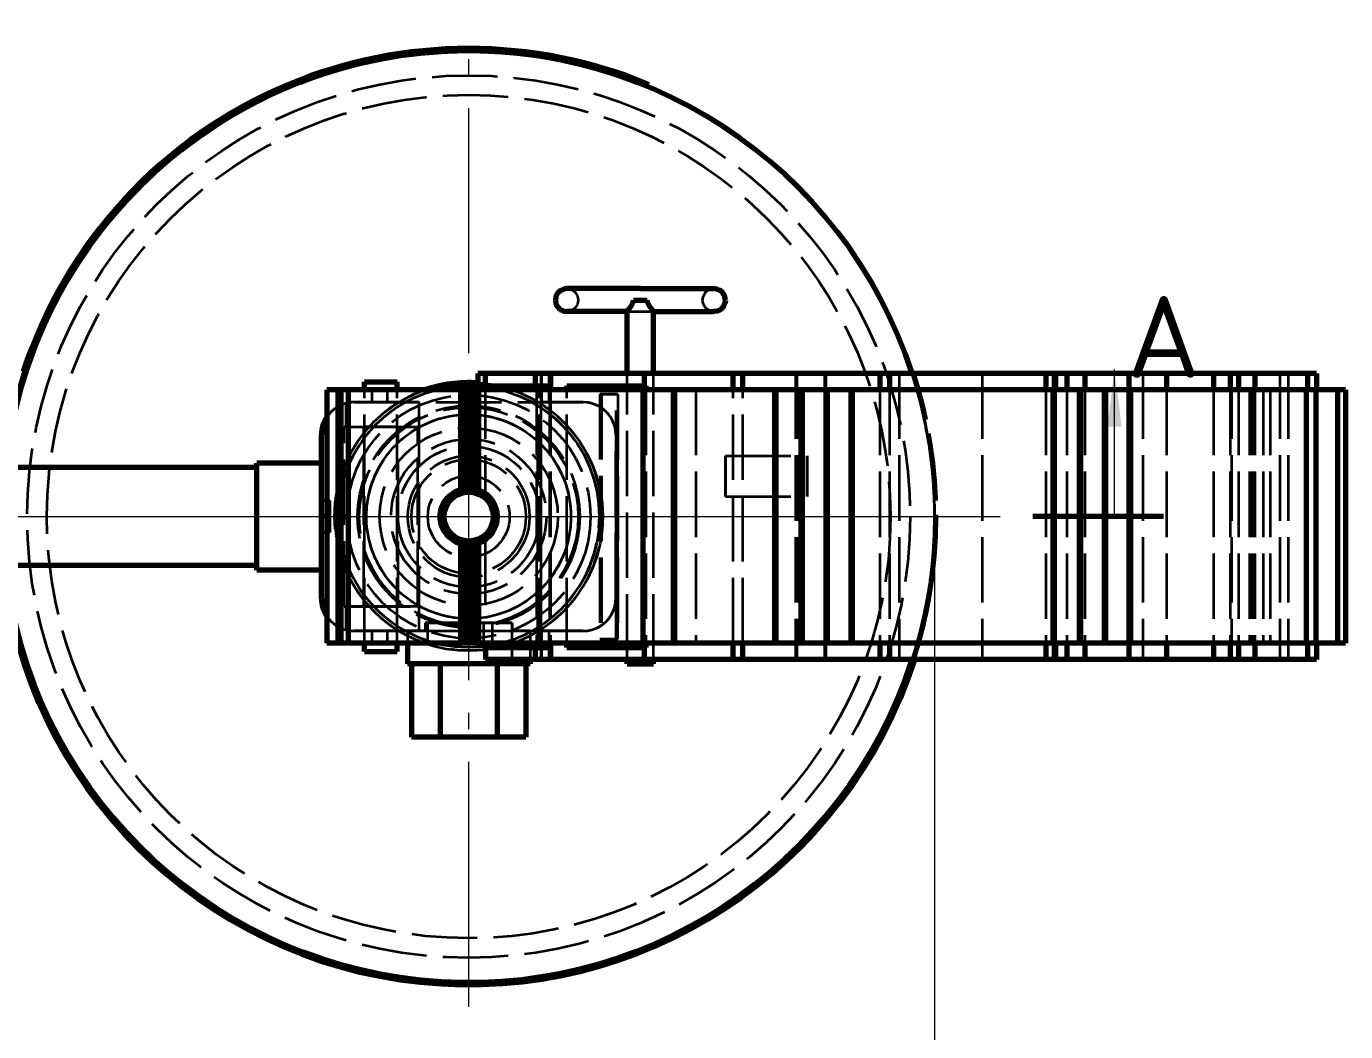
# Model space of a CAD drawing. Header units: millimetres. Extents: x 0 to 2382, y 0 to 420.
# Drawn here: x 147.3 to 228, y 55 to 116.5 of the extents above; entities that cross this region are included whole.
import ezdxf
from ezdxf.enums import TextEntityAlignment as Align

# ---------------------------------------------------------------- set-up
doc = ezdxf.new("R2010")
doc.units = ezdxf.units.MM
doc.linetypes.add('IRAM-E-TRAZOS', pattern=[5, 4, -1])
doc.linetypes.add('IRAM-F-TRAZO-PUNTO', pattern=[20, 15, -2, 1, -2])
for name, color, linetype, lineweight in [('01-VISIBLE', 7, 'CONTINUOUS', 70), ('02-OCULTA', 4, 'IRAM-E-TRAZOS', 35), ('03-EJE', 1, 'IRAM-F-TRAZO-PUNTO', 18), ('04-COTA', 3, 'CONTINUOUS', 18), ('06-TEXTO', 7, 'CONTINUOUS', 25), ('07-RECUADRO', 7, 'CONTINUOUS', 70), ('08-FINA', 5, 'CONTINUOUS', 18)]:
    doc.layers.add(name, color=color, linetype=linetype, lineweight=lineweight)
doc.styles.add('ISO3098', font='isocpeur.ttf')
doc.dimstyles.new('FLAMA-IRAM', dxfattribs={"dimtxt": 3.5, "dimasz": 3.5, "dimexe": 2, "dimexo": 1.5, "dimgap": 1, "dimtad": 1, "dimdec": 1, "dimtxsty": 'ISO3098', "dimblk": 'IRAM_FLECHA', "dimblk1": 'IRAM_FLECHA', "dimblk2": 'IRAM_FLECHA', "dimcen": 2.5, "dimclrd": 256, "dimclre": 256, "dimclrt": 256, "dimazin": 3, "dimtfac": 1, "dimtmove": 0, "dimatfit": 3, "dimlwd": 18, "dimlwe": 18})

# ---------------------------------------------------------------- blocks, each defined once
blk = doc.blocks.new('IRAM_FLECHA')
blk.add_solid([(0, 0), (-1, 0.125), (-1, -0.125)])

msp = doc.modelspace()

# ---------------------------------------------------------------- hatches: boundary and pattern name
at = {"layer": '08-FINA'}
h = msp.add_hatch(color=7, dxfattribs=at)
h.dxf.hatch_style = 1
h.paths.add_polyline_path([(213.855, 95.476), (213.417, 91.976), (214.292, 91.976)])

# ---------------------------------------------------------------- linework, layer by layer
at = {"layer": '01-VISIBLE'}
for p, q in [((163.395, 112.784), (163.337, 112.922)), ((185.315, 112.784), (185.373, 112.922)), ((184.055, 95.226), (184.055, 99.029)), ((185.655, 95.226), (185.655, 99.029)), ((175.37, 95.226), (174.905, 95.226)), ((174.905, 95.226), (174.905, 94.226)), ((175.37, 95.226), (175.37, 94.476)), ((178.42, 95.226), (175.37, 95.226)), ((178.42, 95.226), (178.42, 94.476)), ((179.35, 95.226), (178.42, 95.226)), ((185.11, 95.226), (179.35, 95.226)), ((179.35, 95.226), (179.35, 94.226)), ((185.11, 94.476), (185.11, 95.226)), ((190.525, 95.226), (185.11, 95.226)), ((190.525, 94.226), (190.525, 95.226)), ((191.12, 95.226), (190.525, 95.226)), ((191.12, 94.226), (191.12, 95.226)), ((199.5, 95.226), (191.12, 95.226)), ((199.5, 95.226), (199.5, 94.226)), ((200.095, 95.226), (199.5, 95.226)), ((200.095, 95.226), (200.095, 94.226)), ((209.66, 95.226), (200.095, 95.226)), ((201.46, 95.283), (201.603, 95.329)), ((209.66, 95.226), (209.66, 94.226)), ((210.255, 95.226), (209.66, 95.226)), ((210.255, 95.226), (210.255, 94.226)), ((210.93, 95.226), (210.255, 95.226)), ((210.93, 95.226), (210.93, 94.226)), ((212.03, 95.226), (210.93, 95.226)), ((212.03, 95.226), (212.03, 94.226)), ((214.74, 95.226), (212.03, 95.226)), ((214.74, 95.226), (214.74, 94.226)), ((217.025, 95.226), (214.74, 95.226)), ((217.025, 95.226), (217.025, 94.226)), ((219.905, 95.226), (217.025, 95.226)), ((219.905, 95.226), (219.905, 94.226)), ((220.92, 95.226), (219.905, 95.226)), ((220.92, 95.226), (220.92, 94.226)), ((221.43, 95.226), (220.92, 95.226)), ((221.43, 95.226), (221.43, 94.226)), ((222.445, 95.226), (221.43, 95.226)), ((222.445, 95.226), (222.445, 94.226)), ((225.665, 95.226), (222.445, 95.226)), ((225.665, 95.226), (225.665, 94.226)), ((226.215, 95.226), (225.665, 95.226)), ((226.215, 95.226), (226.215, 94.226)), ((167.99, 94.226), (167.99, 94.726)), ((169.99, 94.226), (169.99, 94.726)), ((175.046, 94.226), (175.046, 94.476)), ((175.046, 94.476), (175.37, 94.476)), ((175.37, 94.476), (178.42, 94.476)), ((178.42, 94.476), (179.288, 94.476)), ((178.578, 94.226), (178.578, 94.476)), ((178.607, 94.226), (178.607, 94.476)), ((178.636, 94.226), (178.636, 94.476)), ((178.663, 94.226), (178.663, 94.476)), ((178.689, 94.226), (178.689, 94.476)), ((179.288, 94.476), (179.288, 94.226)), ((180.365, 94.226), (180.365, 94.476)), ((180.365, 94.476), (185.11, 94.476)), ((185.11, 94.476), (185.194, 94.476)), ((185.194, 94.476), (185.194, 94.226)), ((166.355, 94.226), (165.675, 94.226)), ((165.675, 94.226), (165.675, 78.726)), ((166.525, 94.226), (166.355, 94.226)), ((166.355, 94.226), (166.355, 78.726)), ((166.99, 94.226), (166.525, 94.226)), ((166.525, 94.226), (166.525, 78.726)), ((173.845, 94.226), (166.99, 94.226)), ((166.99, 94.226), (166.99, 78.726)), ((174.1, 94.226), (173.845, 94.226)), ((173.845, 94.226), (173.845, 88.15)), ((174.355, 94.226), (174.1, 94.226)), ((174.1, 94.226), (174.1, 88.207)), ((174.695, 94.226), (174.355, 94.226)), ((174.355, 94.226), (174.355, 88.226)), ((174.95, 94.226), (174.695, 94.226)), ((174.695, 94.226), (174.695, 88.192)), ((185.025, 94.226), (174.95, 94.226)), ((174.95, 94.226), (174.95, 88.121)), ((185.025, 78.726), (185.025, 94.226)), ((186.885, 94.226), (185.025, 94.226)), ((186.885, 78.726), (186.885, 94.226)), ((186.97, 94.226), (186.885, 94.226)), ((193.065, 94.226), (186.97, 94.226)), ((186.97, 78.726), (186.97, 94.226)), ((193.15, 94.226), (193.065, 94.226)), ((193.065, 94.226), (193.065, 78.726)), ((194.675, 94.226), (193.15, 94.226)), ((193.15, 94.226), (193.15, 78.726)), ((194.76, 94.226), (194.675, 94.226)), ((194.675, 94.226), (194.675, 78.726)), ((196.2, 94.226), (194.76, 94.226)), ((194.76, 94.226), (194.76, 78.726)), ((196.285, 94.226), (196.2, 94.226)), ((196.2, 94.226), (196.2, 78.726)), ((197.725, 94.226), (196.285, 94.226)), ((196.285, 94.226), (196.285, 78.726)), ((197.81, 94.226), (197.725, 94.226)), ((197.725, 94.226), (197.725, 78.726)), ((210.085, 94.226), (197.81, 94.226)), ((197.81, 94.226), (197.81, 78.726)), ((210.17, 94.226), (210.085, 94.226)), ((210.085, 94.226), (210.085, 78.726)), ((211.695, 94.226), (210.17, 94.226)), ((210.17, 94.226), (210.17, 78.726)), ((211.78, 94.226), (211.695, 94.226)), ((211.695, 94.226), (211.695, 78.726)), ((213.215, 94.226), (211.78, 94.226)), ((211.78, 94.226), (211.78, 78.726)), ((213.3, 94.226), (213.215, 94.226)), ((213.215, 94.226), (213.215, 78.726)), ((214.74, 94.226), (213.3, 94.226)), ((213.3, 94.226), (213.3, 78.726)), ((214.825, 94.226), (214.74, 94.226)), ((214.74, 94.226), (214.74, 78.726)), ((225.58, 94.226), (214.825, 94.226)), ((214.825, 94.226), (214.825, 78.726)), ((226.17, 94.226), (225.58, 94.226)), ((225.58, 94.226), (225.58, 78.726)), ((227.485, 94.226), (226.17, 94.226)), ((226.17, 94.226), (226.17, 78.726)), ((227.99, 94.226), (227.485, 94.226)), ((227.485, 94.226), (227.485, 78.726)), ((227.99, 94.226), (227.99, 78.726)), ((165.355, 86.476), (165.355, 91.476)), ((165.355, 89.751), (161.405, 89.751)), ((161.405, 89.476), (132.355, 89.476)), ((165.355, 81.476), (165.355, 86.476)), ((165.675, 86.476), (165.355, 86.476)), ((173.845, 84.802), (173.845, 78.726)), ((174.1, 84.744), (174.1, 78.726)), ((174.355, 84.726), (174.355, 78.726)), ((174.695, 84.759), (174.695, 78.726)), ((174.95, 84.83), (174.95, 78.726)), ((161.405, 83.476), (132.355, 83.476)), ((165.355, 83.201), (161.405, 83.201)), ((166.355, 78.726), (165.675, 78.726)), ((166.525, 78.726), (166.355, 78.726)), ((166.99, 78.726), (166.525, 78.726)), ((173.845, 78.726), (166.99, 78.726)), ((167.99, 78.226), (167.99, 78.726)), ((169.99, 78.226), (169.99, 78.726)), ((170.605, 78.726), (170.605, 77.476)), ((174.1, 78.726), (173.845, 78.726)), ((174.355, 78.726), (174.1, 78.726)), ((174.695, 78.726), (174.355, 78.726)), ((174.95, 78.726), (174.695, 78.726)), ((185.025, 78.726), (174.95, 78.726)), ((175.39, 78.476), (178.42, 78.476)), ((175.39, 78.476), (175.39, 77.726)), ((175.8, 78.726), (175.8, 78.476)), ((178.42, 78.476), (179.288, 78.476)), ((178.42, 78.476), (178.42, 77.726)), ((178.578, 78.476), (178.578, 78.726)), ((178.607, 78.476), (178.607, 78.726)), ((178.636, 78.476), (178.636, 78.726)), ((178.663, 78.476), (178.663, 78.726)), ((178.689, 78.476), (178.689, 78.726)), ((179.288, 78.726), (179.288, 78.476)), ((179.35, 78.726), (179.35, 77.726)), ((180.365, 78.476), (180.365, 78.726)), ((180.365, 78.476), (185.11, 78.476)), ((186.885, 78.726), (185.025, 78.726)), ((185.11, 77.726), (185.11, 78.476)), ((185.11, 78.476), (185.194, 78.476)), ((185.194, 78.726), (185.194, 78.476)), ((186.97, 78.726), (186.885, 78.726)), ((193.065, 78.726), (186.97, 78.726)), ((190.525, 77.726), (190.525, 78.726)), ((191.12, 77.726), (191.12, 78.726)), ((193.15, 78.726), (193.065, 78.726)), ((194.675, 78.726), (193.15, 78.726)), ((194.76, 78.726), (194.675, 78.726)), ((196.2, 78.726), (194.76, 78.726)), ((196.285, 78.726), (196.2, 78.726)), ((197.725, 78.726), (196.285, 78.726)), ((197.81, 78.726), (197.725, 78.726)), ((210.085, 78.726), (197.81, 78.726)), ((199.5, 78.726), (199.5, 77.726)), ((200.095, 78.726), (200.095, 77.726)), ((209.66, 78.726), (209.66, 77.726)), ((210.17, 78.726), (210.085, 78.726)), ((211.695, 78.726), (210.17, 78.726)), ((210.255, 78.726), (210.255, 77.726)), ((210.93, 78.726), (210.93, 77.726)), ((211.78, 78.726), (211.695, 78.726)), ((213.215, 78.726), (211.78, 78.726)), ((212.03, 78.726), (212.03, 77.726)), ((213.3, 78.726), (213.215, 78.726)), ((214.74, 78.726), (213.3, 78.726)), ((214.825, 78.726), (214.74, 78.726)), ((214.74, 78.726), (214.74, 77.726)), ((225.58, 78.726), (214.825, 78.726)), ((217.025, 78.726), (217.025, 77.726)), ((219.905, 78.726), (219.905, 77.726)), ((220.92, 78.726), (220.92, 77.726)), ((221.43, 78.726), (221.43, 77.726)), ((222.445, 78.726), (222.445, 77.726)), ((226.17, 78.726), (225.58, 78.726)), ((225.665, 78.726), (225.665, 77.726)), ((227.485, 78.726), (226.17, 78.726)), ((226.215, 78.726), (226.215, 77.726)), ((227.99, 78.726), (227.485, 78.726)), ((170.855, 77.476), (170.855, 72.976)), ((172.605, 77.476), (172.605, 72.976)), ((178.42, 77.726), (175.39, 77.726)), ((176.105, 77.476), (176.105, 72.976)), ((177.855, 77.476), (177.855, 72.976)), ((178.105, 77.726), (178.105, 77.476)), ((179.35, 77.726), (178.42, 77.726)), ((185.11, 77.726), (179.35, 77.726)), ((184.055, 77.476), (184.055, 77.726)), ((190.525, 77.726), (185.11, 77.726)), ((185.655, 77.476), (185.655, 77.726)), ((191.12, 77.726), (190.525, 77.726)), ((199.5, 77.726), (191.12, 77.726)), ((200.095, 77.726), (199.5, 77.726)), ((209.66, 77.726), (200.095, 77.726)), ((210.255, 77.726), (209.66, 77.726)), ((210.93, 77.726), (210.255, 77.726)), ((212.03, 77.726), (210.93, 77.726)), ((214.74, 77.726), (212.03, 77.726)), ((217.025, 77.726), (214.74, 77.726)), ((219.905, 77.726), (217.025, 77.726)), ((220.92, 77.726), (219.905, 77.726)), ((221.43, 77.726), (220.92, 77.726)), ((222.445, 77.726), (221.43, 77.726)), ((225.665, 77.726), (222.445, 77.726)), ((226.215, 77.726), (225.665, 77.726)), ((172.605, 72.976), (170.855, 72.976)), ((176.105, 72.976), (172.605, 72.976)), ((177.855, 72.976), (176.105, 72.976))]:
    msp.add_line(p, q, dxfattribs=at)
for points in [[(180.355, 100.426), (180.174, 100.402), (180.005, 100.332), (179.86, 100.221), (179.749, 100.076), (179.679, 99.907), (179.655, 99.726)], [(184.855, 100.426), (184.605, 100.426), (184.355, 100.426), (184.105, 100.426), (183.855, 100.426), (183.605, 100.426), (183.355, 100.426), (183.105, 100.426), (182.855, 100.426), (182.605, 100.426), (182.355, 100.426), (182.105, 100.426), (181.855, 100.426), (181.605, 100.426), (181.355, 100.426), (181.105, 100.426), (180.855, 100.426), (180.605, 100.426), (180.355, 100.426)], [(184.855, 100.426), (185.105, 100.426), (185.355, 100.426), (185.605, 100.426), (185.855, 100.426), (186.105, 100.426), (186.355, 100.426), (186.605, 100.426), (186.855, 100.426), (187.105, 100.426), (187.355, 100.426), (187.605, 100.426), (187.855, 100.426), (188.105, 100.426), (188.355, 100.426), (188.605, 100.426), (188.855, 100.426), (189.105, 100.426), (189.355, 100.426)], [(190.055, 99.726), (190.031, 99.907), (189.961, 100.076), (189.85, 100.221), (189.705, 100.332), (189.536, 100.402), (189.355, 100.426)], [(189.355, 100.426), (189.355, 100.426), (189.355, 100.426), (189.355, 100.426), (189.355, 100.426), (189.355, 100.426), (189.355, 100.426)], [(179.655, 99.726), (179.679, 99.545), (179.749, 99.376), (179.86, 99.231), (180.005, 99.119), (180.174, 99.05), (180.355, 99.026)], [(184.055, 99.029), (184.127, 99.142), (184.208, 99.249), (184.288, 99.358), (184.36, 99.472), (184.416, 99.594), (184.439, 99.726)], [(184.439, 99.726), (184.508, 99.726), (184.578, 99.726), (184.647, 99.726), (184.716, 99.726), (184.786, 99.726), (184.855, 99.726)], [(184.855, 99.726), (184.924, 99.726), (184.994, 99.726), (185.063, 99.726), (185.132, 99.726), (185.202, 99.726), (185.271, 99.726)], [(185.655, 99.029), (185.583, 99.142), (185.502, 99.249), (185.422, 99.358), (185.35, 99.472), (185.294, 99.594), (185.271, 99.726)], [(190.055, 99.726), (190.031, 99.545), (189.961, 99.376), (189.85, 99.231), (189.705, 99.119), (189.536, 99.05), (189.355, 99.026)], [(184.055, 99.026), (183.791, 99.026), (183.526, 99.026), (183.262, 99.026), (182.998, 99.026), (182.734, 99.026), (182.469, 99.026), (182.205, 99.026), (181.941, 99.026), (181.676, 99.026), (181.412, 99.026), (181.148, 99.026), (180.884, 99.026), (180.619, 99.026), (180.355, 99.026)], [(180.355, 99.026), (180.355, 99.026), (180.355, 99.026), (180.355, 99.026), (180.355, 99.026), (180.355, 99.026), (180.355, 99.026)], [(184.058, 99.026), (184.057, 99.026), (184.056, 99.026), (184.056, 99.027), (184.055, 99.027), (184.055, 99.028), (184.055, 99.029)], [(185.652, 99.026), (185.653, 99.026), (185.654, 99.026), (185.654, 99.027), (185.655, 99.027), (185.655, 99.028), (185.655, 99.029)], [(185.655, 99.026), (185.919, 99.026), (186.184, 99.026), (186.448, 99.026), (186.712, 99.026), (186.976, 99.026), (187.241, 99.026), (187.505, 99.026), (187.769, 99.026), (188.034, 99.026), (188.298, 99.026), (188.562, 99.026), (188.826, 99.026), (189.091, 99.026), (189.355, 99.026)], [(167.99, 94.726), (168.157, 94.726), (168.323, 94.726), (168.49, 94.726), (168.657, 94.726), (168.823, 94.726), (168.99, 94.726)], [(168.99, 94.726), (169.157, 94.726), (169.323, 94.726), (169.49, 94.726), (169.657, 94.726), (169.823, 94.726), (169.99, 94.726)], [(161.405, 83.201), (161.405, 83.453), (161.405, 83.705), (161.405, 83.956), (161.405, 84.208), (161.405, 84.46), (161.405, 84.712), (161.405, 84.964), (161.405, 85.216), (161.405, 85.468), (161.405, 85.72), (161.405, 85.972), (161.405, 86.224), (161.405, 86.476), (161.405, 86.728), (161.405, 86.98), (161.405, 87.231), (161.405, 87.483), (161.405, 87.735), (161.405, 87.987), (161.405, 88.239), (161.405, 88.491), (161.405, 88.743), (161.405, 88.995), (161.405, 89.247), (161.405, 89.499), (161.405, 89.751)], [(173.845, 84.802), (173.602, 84.901), (173.377, 85.033), (173.173, 85.195), (172.994, 85.386), (172.843, 85.6), (172.728, 85.835), (172.654, 86.087), (172.617, 86.345), (172.617, 86.606), (172.654, 86.865), (172.728, 87.116), (172.843, 87.351), (172.994, 87.566), (173.173, 87.756), (173.377, 87.919), (173.602, 88.051), (173.845, 88.15)], [(174.1, 88.207), (174.142, 88.213), (174.185, 88.217), (174.227, 88.221), (174.27, 88.224), (174.312, 88.225), (174.355, 88.226)], [(174.355, 88.226), (174.412, 88.225), (174.469, 88.222), (174.526, 88.217), (174.582, 88.211), (174.639, 88.202), (174.695, 88.192)], [(174.695, 88.192), (174.738, 88.183), (174.781, 88.173), (174.824, 88.162), (174.866, 88.149), (174.908, 88.136), (174.95, 88.121)], [(174.95, 88.121), (175.193, 88.01), (175.417, 87.864), (175.617, 87.687), (175.787, 87.481), (175.923, 87.25), (176.022, 87.002), (176.083, 86.742), (176.105, 86.476)], [(176.105, 86.476), (176.083, 86.209), (176.022, 85.949), (175.923, 85.701), (175.787, 85.47), (175.617, 85.265), (175.417, 85.087), (175.193, 84.941), (174.95, 84.83)], [(174.355, 84.726), (174.312, 84.726), (174.27, 84.728), (174.227, 84.73), (174.185, 84.734), (174.142, 84.739), (174.1, 84.744)], [(174.695, 84.759), (174.639, 84.749), (174.582, 84.741), (174.526, 84.734), (174.469, 84.729), (174.412, 84.727), (174.355, 84.726)], [(174.95, 84.83), (174.908, 84.815), (174.866, 84.802), (174.824, 84.79), (174.781, 84.778), (174.738, 84.768), (174.695, 84.759)], [(175.06, 84.874), (175.058, 84.873), (175.055, 84.872), (175.053, 84.871), (175.051, 84.87), (175.048, 84.869), (175.046, 84.868)], [(167.99, 78.226), (168.157, 78.226), (168.323, 78.226), (168.49, 78.226), (168.657, 78.226), (168.823, 78.226), (168.99, 78.226)], [(168.99, 78.226), (169.157, 78.226), (169.323, 78.226), (169.49, 78.226), (169.657, 78.226), (169.823, 78.226), (169.99, 78.226)], [(178.105, 77.476), (177.855, 77.476), (177.605, 77.476), (177.355, 77.476), (177.105, 77.476), (176.855, 77.476), (176.605, 77.476), (176.355, 77.476), (176.105, 77.476), (175.855, 77.476), (175.605, 77.476), (175.355, 77.476), (175.105, 77.476), (174.855, 77.476), (174.605, 77.476), (174.355, 77.476), (174.105, 77.476), (173.855, 77.476), (173.605, 77.476), (173.355, 77.476), (173.105, 77.476), (172.855, 77.476), (172.605, 77.476), (172.355, 77.476), (172.105, 77.476), (171.855, 77.476), (171.605, 77.476), (171.355, 77.476), (171.105, 77.476), (170.855, 77.476), (170.605, 77.476)], [(184.055, 77.476), (184.188, 77.476), (184.322, 77.476), (184.455, 77.476), (184.588, 77.476), (184.722, 77.476), (184.855, 77.476)], [(184.855, 77.476), (184.988, 77.476), (185.122, 77.476), (185.255, 77.476), (185.388, 77.476), (185.522, 77.476), (185.655, 77.476)]]:
    msp.add_lwpolyline(points, dxfattribs=at)
for radius in [1.6, 1.5]:
    msp.add_circle((174.355, 86.476), radius, dxfattribs=at)
for centre, radius, start, end in [((174.355, 86.476), 28.5, 17.87959, 173.95767), ((174.355, 86.476), 28.65, 67.38324, 112.61676), ((174.355, 86.476), 28.5, 67.38324, 112.61676), ((174.355, 86.476), 28.65, 112.61676, 162), ((174.355, 86.476), 28.5, 112.61676, 162), ((174.355, 86.476), 28.5, 17.87959, 18), ((174.355, 86.476), 28.65, 17.78284, 18), ((174.355, 86.476), 8.2, 86.1541, 109.06968), ((174.355, 86.476), 8, 86.05781, 104.36151), ((167.355, 91.476), 2, 147.14012, 180), ((174.355, 86.476), 1.75, 98.37864, 106.9435), ((174.355, 86.476), 1.75, -106.9435, -98.37864), ((174.355, 86.476), 28.65, -173.98942, -17.78284), ((174.355, 86.476), 28.5, -173.95767, -17.87959), ((174.355, 86.476), 28.5, -173.95767, -17.87959), ((167.355, 81.476), 2, 180, -147.14012)]:
    msp.add_arc(centre, radius, start, end, dxfattribs=at)
at = {"layer": '02-OCULTA'}
for p, q in [((168.365, 114.339), (168.333, 114.486)), ((168.365, 114.339), (168.333, 114.486)), ((163.395, 112.784), (163.337, 112.922)), ((185.315, 112.784), (185.373, 112.922)), ((174.905, 95.226), (175.37, 95.226)), ((175.37, 95.226), (178.76, 95.226)), ((175.37, 95.226), (175.37, 87.901)), ((178.76, 95.226), (178.76, 77.726)), ((178.76, 95.226), (178.8, 95.226)), ((178.8, 95.226), (178.8, 93.476)), ((178.8, 95.226), (179.265, 95.226)), ((179.265, 95.226), (179.265, 93.476)), ((179.265, 95.226), (194.335, 95.226)), ((184.055, 77.726), (184.055, 95.226)), ((184.055, 77.726), (184.055, 95.226)), ((185.655, 77.726), (185.655, 95.226)), ((185.655, 77.726), (185.655, 95.226)), ((194.335, 95.226), (194.42, 95.226)), ((194.335, 95.226), (194.335, 77.726)), ((194.42, 95.226), (196.115, 95.226)), ((194.42, 95.226), (194.42, 77.726)), ((196.115, 95.226), (196.2, 95.226)), ((196.115, 95.226), (196.115, 77.726)), ((196.2, 95.226), (200.685, 95.226)), ((196.2, 95.226), (196.2, 77.726)), ((200.685, 95.226), (205.765, 95.226)), ((200.685, 95.226), (200.685, 77.726)), ((201.46, 95.283), (201.603, 95.329)), ((205.765, 95.226), (210.085, 95.226)), ((205.765, 95.226), (205.765, 77.726)), ((210.085, 95.226), (215.59, 95.226)), ((210.085, 95.226), (210.085, 77.726)), ((215.59, 95.226), (221.005, 95.226)), ((215.59, 95.226), (215.59, 77.726)), ((221.005, 95.226), (223.97, 95.226)), ((221.005, 95.226), (221.005, 77.726)), ((223.97, 95.226), (224.48, 95.226)), ((223.97, 95.226), (223.97, 77.726)), ((224.48, 95.226), (224.48, 77.726)), ((224.48, 95.226), (225.58, 95.226)), ((225.58, 95.226), (225.58, 77.726)), ((225.58, 95.226), (226.215, 95.226)), ((178.578, 94.476), (175.046, 94.476)), ((178.607, 94.476), (178.578, 94.476)), ((178.636, 94.476), (178.607, 94.476)), ((178.663, 94.476), (178.636, 94.476)), ((178.689, 94.476), (178.663, 94.476)), ((179.288, 94.476), (178.689, 94.476)), ((185.194, 94.476), (180.365, 94.476)), ((165.675, 94.226), (166.525, 94.226)), ((166.525, 94.226), (166.99, 94.226)), ((166.525, 94.226), (166.525, 78.726)), ((166.525, 94.226), (166.525, 78.726)), ((166.99, 94.226), (168.43, 94.226)), ((166.99, 94.226), (166.99, 93.442)), ((167.99, 78.726), (167.99, 94.226)), ((167.99, 78.726), (167.99, 94.226)), ((168.43, 94.226), (169.36, 94.226)), ((168.43, 94.226), (168.43, 93.476)), ((169.36, 94.226), (174.1, 94.226)), ((169.36, 94.226), (169.36, 93.476)), ((169.99, 78.726), (169.99, 94.226)), ((169.99, 78.726), (169.99, 94.226)), ((174.1, 94.226), (174.44, 94.226)), ((174.1, 94.226), (174.1, 88.207)), ((174.44, 94.226), (174.78, 94.226)), ((174.44, 94.226), (174.44, 88.224)), ((174.78, 94.226), (178.505, 94.226)), ((174.78, 94.226), (174.78, 88.173)), ((174.905, 94.226), (174.905, 88.137)), ((175.046, 88.084), (175.046, 94.226)), ((178.505, 94.226), (188.24, 94.226)), ((178.505, 94.226), (178.505, 78.726)), ((178.578, 78.726), (178.578, 94.226)), ((178.607, 78.726), (178.607, 94.226)), ((178.636, 78.726), (178.636, 94.226)), ((178.663, 78.726), (178.663, 94.226)), ((178.689, 78.726), (178.689, 94.226)), ((179.288, 94.226), (179.288, 78.726)), ((179.35, 94.226), (179.35, 78.726)), ((180.365, 78.726), (180.365, 94.226)), ((182.37, 93.976), (183.37, 93.976)), ((182.37, 93.976), (182.37, 78.976)), ((182.47, 93.976), (182.37, 93.976)), ((182.47, 93.976), (182.47, 78.976)), ((183.47, 93.976), (182.47, 93.976)), ((183.37, 78.976), (183.37, 93.976)), ((183.37, 78.976), (183.37, 93.976)), ((183.37, 93.976), (183.47, 93.976)), ((183.47, 93.976), (183.47, 78.976)), ((183.47, 78.976), (183.47, 93.976)), ((185.194, 94.226), (185.194, 78.726)), ((188.24, 94.226), (222.105, 94.226)), ((188.24, 94.226), (188.24, 78.726)), ((190.525, 78.726), (190.525, 94.226)), ((191.12, 78.726), (191.12, 94.226)), ((199.5, 94.226), (199.5, 78.726)), ((200.095, 94.226), (200.095, 78.726)), ((209.66, 94.226), (209.66, 78.726)), ((210.255, 94.226), (210.255, 78.726)), ((210.93, 94.226), (210.93, 78.726)), ((212.03, 94.226), (212.03, 78.726)), ((214.74, 94.226), (214.74, 78.726)), ((217.025, 94.226), (217.025, 78.726)), ((219.905, 94.226), (219.905, 78.726)), ((220.92, 94.226), (220.92, 78.726)), ((221.43, 94.226), (221.43, 78.726)), ((222.105, 94.226), (222.275, 94.226)), ((222.105, 94.226), (222.105, 78.726)), ((222.275, 94.226), (222.955, 94.226)), ((222.275, 94.226), (222.275, 78.726)), ((222.445, 94.226), (222.445, 78.726)), ((222.955, 94.226), (223.375, 94.226)), ((222.955, 94.226), (222.955, 78.726)), ((223.375, 94.226), (227.525, 94.226)), ((223.375, 94.226), (223.375, 78.726)), ((225.665, 94.226), (225.665, 78.726)), ((226.215, 94.226), (226.215, 78.726)), ((227.525, 94.226), (227.99, 94.226)), ((227.525, 94.226), (227.525, 78.726)), ((166.837, 93.407), (166.837, 91.976)), ((167.355, 93.476), (181.355, 93.476)), ((167.355, 93.476), (181.355, 93.476)), ((168.43, 93.476), (167.355, 93.476)), ((167.355, 93.476), (171.32, 93.476)), ((169.36, 93.476), (168.43, 93.476)), ((171.32, 93.476), (169.36, 93.476)), ((171.32, 79.476), (171.32, 93.476)), ((178.761, 93.476), (181.355, 93.476)), ((178.8, 93.476), (178.761, 93.476)), ((178.761, 93.476), (178.761, 79.476)), ((179.265, 93.476), (178.8, 93.476)), ((181.355, 93.476), (179.265, 93.476)), ((165.355, 87.455), (165.355, 91.476)), ((166.74, 80.976), (166.74, 91.976)), ((166.74, 91.976), (171.24, 91.976)), ((166.74, 80.976), (166.74, 91.976)), ((166.837, 91.976), (166.74, 91.976)), ((166.74, 80.976), (166.74, 91.976)), ((166.837, 91.976), (171.24, 91.976)), ((167.94, 80.976), (167.94, 91.976)), ((170.04, 80.976), (170.04, 91.976)), ((171.24, 80.976), (171.24, 91.976)), ((171.24, 80.976), (171.24, 91.976)), ((183.355, 81.476), (183.355, 91.476)), ((183.355, 81.476), (183.355, 91.476)), ((183.355, 81.476), (183.355, 91.476)), ((190.055, 90.201), (195.055, 90.201)), ((165.855, 87.455), (165.355, 87.455)), ((165.855, 87.455), (165.855, 85.496)), ((190.055, 87.701), (195.055, 87.701)), ((165.855, 86.476), (165.675, 86.476)), ((165.355, 81.476), (165.355, 85.496)), ((165.855, 85.496), (165.355, 85.496)), ((174.1, 84.744), (174.1, 79.976)), ((174.44, 84.728), (174.44, 79.976)), ((174.78, 84.778), (174.78, 79.976)), ((174.905, 84.814), (174.905, 79.976)), ((175.046, 79.976), (175.046, 84.868)), ((175.37, 85.05), (175.37, 79.976)), ((202.827, 85.208), (202.977, 85.202)), ((202.827, 85.208), (202.977, 85.202)), ((166.74, 80.976), (171.24, 80.976)), ((166.837, 80.976), (166.74, 80.976)), ((166.837, 80.976), (166.837, 79.544)), ((166.837, 80.976), (171.24, 80.976)), ((171.702, 79.976), (171.702, 79.476)), ((171.702, 79.976), (177.008, 79.976)), ((171.838, 79.976), (174.1, 79.976)), ((171.838, 79.976), (171.838, 78.726)), ((174.1, 79.976), (174.44, 79.976)), ((174.355, 79.976), (174.355, 79.476)), ((174.44, 79.976), (174.78, 79.976)), ((174.78, 79.976), (175.269, 79.976)), ((174.905, 79.976), (175.37, 79.976)), ((175.046, 79.976), (174.905, 79.976)), ((175.8, 79.976), (175.046, 79.976)), ((175.269, 79.976), (175.269, 78.726)), ((175.37, 79.976), (176.993, 79.976)), ((175.8, 79.976), (175.8, 78.726)), ((176.993, 79.976), (176.993, 77.726)), ((177.008, 79.976), (177.008, 79.476)), ((166.99, 79.509), (166.99, 78.726)), ((167.355, 79.476), (171.702, 79.476)), ((167.355, 79.476), (174.355, 79.476)), ((168.43, 79.476), (167.355, 79.476)), ((167.355, 79.476), (171.32, 79.476)), ((168.43, 79.476), (168.43, 78.726)), ((169.36, 79.476), (168.43, 79.476)), ((171.32, 79.476), (169.36, 79.476)), ((169.36, 79.476), (169.36, 78.726)), ((170.605, 79.476), (170.605, 78.726)), ((174.355, 79.476), (181.355, 79.476)), ((177.008, 79.476), (181.355, 79.476)), ((178.105, 79.476), (178.105, 77.726)), ((178.761, 79.476), (181.355, 79.476)), ((178.8, 79.476), (178.761, 79.476)), ((179.265, 79.476), (178.8, 79.476)), ((178.8, 79.476), (178.8, 77.726)), ((179.265, 79.476), (179.265, 77.726)), ((181.355, 79.476), (179.265, 79.476)), ((165.675, 78.726), (166.525, 78.726)), ((166.525, 78.726), (166.99, 78.726)), ((166.99, 78.726), (168.43, 78.726)), ((168.43, 78.726), (169.36, 78.726)), ((169.36, 78.726), (171.838, 78.726)), ((175.269, 78.726), (178.505, 78.726)), ((178.578, 78.476), (175.8, 78.476)), ((178.505, 78.726), (188.24, 78.726)), ((178.607, 78.476), (178.578, 78.476)), ((178.636, 78.476), (178.607, 78.476)), ((178.663, 78.476), (178.636, 78.476)), ((178.689, 78.476), (178.663, 78.476)), ((179.288, 78.476), (178.689, 78.476)), ((185.194, 78.476), (180.365, 78.476)), ((182.37, 78.976), (183.37, 78.976)), ((182.47, 78.976), (182.37, 78.976)), ((183.47, 78.976), (182.47, 78.976)), ((183.37, 78.976), (183.47, 78.976)), ((188.24, 78.726), (222.105, 78.726)), ((222.105, 78.726), (222.275, 78.726)), ((222.275, 78.726), (222.955, 78.726)), ((222.955, 78.726), (223.375, 78.726)), ((223.375, 78.726), (227.525, 78.726)), ((227.525, 78.726), (227.99, 78.726)), ((172.605, 77.476), (170.855, 77.476)), ((170.855, 77.476), (172.605, 77.476)), ((176.105, 77.476), (172.605, 77.476)), ((172.605, 77.476), (172.605, 72.976)), ((172.605, 77.476), (176.105, 77.476)), ((177.855, 77.476), (176.105, 77.476)), ((176.105, 77.476), (176.105, 72.976)), ((176.105, 77.476), (177.855, 77.476)), ((176.993, 77.726), (178.76, 77.726)), ((178.76, 77.726), (178.8, 77.726)), ((178.8, 77.726), (179.265, 77.726)), ((179.265, 77.726), (194.335, 77.726)), ((194.335, 77.726), (194.42, 77.726)), ((194.42, 77.726), (196.115, 77.726)), ((196.115, 77.726), (196.2, 77.726)), ((196.2, 77.726), (200.685, 77.726)), ((200.685, 77.726), (205.765, 77.726)), ((205.765, 77.726), (210.085, 77.726)), ((210.085, 77.726), (215.59, 77.726)), ((215.59, 77.726), (221.005, 77.726)), ((221.005, 77.726), (223.97, 77.726)), ((223.97, 77.726), (224.48, 77.726)), ((224.48, 77.726), (225.58, 77.726)), ((225.58, 77.726), (226.215, 77.726)), ((170.855, 72.976), (172.605, 72.976)), ((172.605, 72.976), (176.105, 72.976)), ((176.105, 72.976), (177.855, 72.976)), ((161.354, 61.114), (161.286, 60.98)), ((161.354, 61.114), (161.286, 60.98)), ((187.356, 61.114), (187.424, 60.98)), ((187.356, 61.114), (187.424, 60.98)), ((163.165, 60.265), (163.106, 60.127)), ((163.165, 60.265), (163.106, 60.127)), ((185.545, 60.265), (185.604, 60.127)), ((185.545, 60.265), (185.604, 60.127))]:
    msp.add_line(p, q, dxfattribs=at)
for points in [[(189.355, 100.426), (189.098, 100.426), (188.841, 100.426), (188.583, 100.426), (188.326, 100.426), (188.069, 100.426), (187.812, 100.426), (187.555, 100.426), (187.298, 100.426), (187.041, 100.426), (186.783, 100.426), (186.526, 100.426), (186.269, 100.426), (186.012, 100.426), (185.755, 100.426), (185.498, 100.426), (185.241, 100.426), (184.983, 100.426), (184.726, 100.426), (184.469, 100.426), (184.212, 100.426), (183.955, 100.426), (183.698, 100.426), (183.441, 100.426), (183.184, 100.426), (182.926, 100.426), (182.669, 100.426), (182.412, 100.426), (182.155, 100.426), (181.898, 100.426), (181.641, 100.426), (181.384, 100.426), (181.126, 100.426), (180.869, 100.426), (180.612, 100.426), (180.355, 100.426)], [(180.355, 100.426), (180.623, 100.372), (180.85, 100.221), (181.002, 99.994), (181.055, 99.726), (181.002, 99.458), (180.85, 99.231), (180.623, 99.079), (180.355, 99.026)], [(189.355, 99.026), (189.087, 99.079), (188.86, 99.231), (188.708, 99.458), (188.655, 99.726), (188.708, 99.994), (188.86, 100.221), (189.087, 100.372), (189.355, 100.426)], [(184.499, 99.726), (184.477, 99.586), (184.419, 99.457), (184.344, 99.337), (184.258, 99.224), (184.165, 99.118), (184.058, 99.026)], [(184.439, 99.726), (184.508, 99.726), (184.578, 99.726), (184.647, 99.726), (184.716, 99.726), (184.786, 99.726), (184.855, 99.726)], [(185.211, 99.726), (185.092, 99.726), (184.974, 99.726), (184.855, 99.726), (184.736, 99.726), (184.618, 99.726), (184.499, 99.726)], [(184.499, 99.726), (184.559, 99.726), (184.618, 99.726), (184.677, 99.726), (184.736, 99.726), (184.796, 99.726), (184.855, 99.726)], [(184.855, 99.726), (184.924, 99.726), (184.994, 99.726), (185.063, 99.726), (185.132, 99.726), (185.202, 99.726), (185.271, 99.726)], [(184.855, 99.726), (184.914, 99.726), (184.974, 99.726), (185.033, 99.726), (185.092, 99.726), (185.151, 99.726), (185.211, 99.726)], [(185.211, 99.726), (185.233, 99.586), (185.291, 99.457), (185.366, 99.337), (185.452, 99.224), (185.545, 99.118), (185.652, 99.026)], [(180.355, 99.026), (180.612, 99.026), (180.869, 99.026), (181.127, 99.026), (181.384, 99.026), (181.641, 99.026), (181.898, 99.026), (182.155, 99.026), (182.412, 99.026), (182.669, 99.026), (182.927, 99.026), (183.184, 99.026), (183.441, 99.026), (183.698, 99.026), (183.955, 99.026), (184.212, 99.026), (184.469, 99.026), (184.727, 99.026), (184.984, 99.026), (185.241, 99.026), (185.498, 99.026), (185.755, 99.026), (186.012, 99.026), (186.269, 99.026), (186.526, 99.026), (186.784, 99.026), (187.041, 99.026), (187.298, 99.026), (187.555, 99.026), (187.812, 99.026), (188.069, 99.026), (188.326, 99.026), (188.584, 99.026), (188.841, 99.026), (189.098, 99.026), (189.355, 99.026)], [(184.058, 99.026), (184.058, 99.026), (184.057, 99.026), (184.057, 99.026), (184.056, 99.026), (184.056, 99.026), (184.055, 99.026)], [(185.652, 99.026), (185.652, 99.026), (185.653, 99.026), (185.653, 99.026), (185.654, 99.026), (185.654, 99.026), (185.655, 99.026)], [(185.655, 95.226), (185.388, 95.226), (185.122, 95.226), (184.855, 95.226), (184.588, 95.226), (184.322, 95.226), (184.055, 95.226)], [(184.055, 95.226), (184.188, 95.226), (184.322, 95.226), (184.455, 95.226), (184.588, 95.226), (184.722, 95.226), (184.855, 95.226)], [(184.855, 95.226), (184.988, 95.226), (185.122, 95.226), (185.255, 95.226), (185.388, 95.226), (185.522, 95.226), (185.655, 95.226)], [(169.99, 94.726), (169.74, 94.726), (169.49, 94.726), (169.24, 94.726), (168.99, 94.726), (168.74, 94.726), (168.49, 94.726), (168.24, 94.726), (167.99, 94.726)], [(169.99, 94.226), (169.74, 94.226), (169.49, 94.226), (169.24, 94.226), (168.99, 94.226), (168.74, 94.226), (168.49, 94.226), (168.24, 94.226), (167.99, 94.226)], [(167.99, 94.226), (168.157, 94.226), (168.323, 94.226), (168.49, 94.226), (168.657, 94.226), (168.823, 94.226), (168.99, 94.226)], [(168.99, 94.226), (169.157, 94.226), (169.323, 94.226), (169.49, 94.226), (169.657, 94.226), (169.823, 94.226), (169.99, 94.226)], [(166.99, 93.442), (166.964, 93.437), (166.939, 93.432), (166.913, 93.426), (166.887, 93.42), (166.862, 93.414), (166.837, 93.407)], [(167.355, 93.476), (167.294, 93.475), (167.233, 93.472), (167.172, 93.467), (167.111, 93.461), (167.05, 93.452), (166.99, 93.442)], [(183.355, 91.476), (183.336, 91.736), (183.284, 91.993), (183.2, 92.24), (183.085, 92.474), (182.94, 92.692), (182.769, 92.89), (182.571, 93.061), (182.354, 93.205), (182.119, 93.321), (181.872, 93.405), (181.616, 93.457), (181.355, 93.476)], [(180.61, 86.476), (180.605, 86.225), (180.59, 85.976), (180.565, 85.727), (180.53, 85.479), (180.485, 85.232), (180.431, 84.988), (180.366, 84.746), (180.292, 84.507), (180.209, 84.271), (180.116, 84.039), (180.014, 83.81), (179.902, 83.586), (179.782, 83.366), (179.654, 83.152), (179.516, 82.942), (179.371, 82.739), (179.217, 82.541), (179.056, 82.35), (178.887, 82.165), (178.711, 81.987), (178.528, 81.816), (178.338, 81.653), (178.142, 81.497), (177.94, 81.35), (177.732, 81.211), (177.519, 81.08), (177.3, 80.957), (177.077, 80.844), (176.849, 80.74), (176.618, 80.644), (176.383, 80.559), (176.145, 80.482), (175.903, 80.415), (175.66, 80.358), (175.414, 80.311), (175.166, 80.274), (174.917, 80.246), (174.668, 80.229), (174.418, 80.221), (174.167, 80.223), (173.917, 80.236), (173.668, 80.259), (173.42, 80.291), (173.173, 80.333), (172.928, 80.386), (172.686, 80.448), (172.446, 80.519), (172.209, 80.6), (171.976, 80.691), (171.746, 80.791), (171.521, 80.9), (171.3, 81.017), (171.084, 81.144), (170.873, 81.279), (170.668, 81.423), (170.469, 81.574), (170.276, 81.734), (170.09, 81.901), (169.91, 82.075), (169.737, 82.256), (169.572, 82.444), (169.415, 82.639), (169.265, 82.84), (169.124, 83.046), (168.991, 83.258), (168.866, 83.475), (168.751, 83.697), (168.644, 83.924), (168.547, 84.154), (168.458, 84.389), (168.38, 84.626), (168.31, 84.867), (168.251, 85.11), (168.201, 85.355), (168.161, 85.602), (168.131, 85.851), (168.111, 86.1), (168.101, 86.351), (168.101, 86.601), (168.111, 86.851), (168.131, 87.1), (168.161, 87.349), (168.201, 87.596), (168.251, 87.841), (168.31, 88.085), (168.38, 88.325), (168.458, 88.563), (168.547, 88.797), (168.644, 89.027), (168.751, 89.254), (168.866, 89.476), (168.991, 89.693), (169.124, 89.905), (169.265, 90.112), (169.415, 90.312), (169.572, 90.507), (169.737, 90.695), (169.91, 90.876), (170.09, 91.051), (170.276, 91.218), (170.469, 91.377), (170.668, 91.529), (170.873, 91.672), (171.084, 91.807), (171.3, 91.934), (171.521, 92.052), (171.746, 92.161), (171.976, 92.261), (172.209, 92.351), (172.446, 92.432), (172.686, 92.504), (172.928, 92.566), (173.173, 92.618), (173.42, 92.66), (173.668, 92.693), (173.917, 92.715), (174.167, 92.728), (174.418, 92.73), (174.668, 92.723), (174.917, 92.705), (175.166, 92.678), (175.414, 92.64), (175.66, 92.593), (175.903, 92.536), (176.145, 92.469), (176.383, 92.393), (176.618, 92.307), (176.849, 92.212), (177.077, 92.107), (177.3, 91.994), (177.519, 91.872), (177.732, 91.741), (177.94, 91.601), (178.142, 91.454), (178.338, 91.298), (178.528, 91.135), (178.711, 90.965), (178.887, 90.787), (179.056, 90.602), (179.217, 90.41), (179.371, 90.213), (179.516, 90.009), (179.654, 89.8), (179.782, 89.585), (179.902, 89.365), (180.014, 89.141), (180.116, 88.913), (180.209, 88.68), (180.292, 88.444), (180.366, 88.205), (180.431, 87.963), (180.485, 87.719), (180.53, 87.473), (180.565, 87.225), (180.59, 86.976), (180.605, 86.726), (180.61, 86.476)], [(180.61, 86.476), (180.605, 86.225), (180.59, 85.976), (180.565, 85.727), (180.53, 85.479), (180.485, 85.232), (180.431, 84.988), (180.366, 84.746), (180.292, 84.507), (180.209, 84.271), (180.116, 84.039), (180.014, 83.81), (179.902, 83.586), (179.782, 83.366), (179.654, 83.152), (179.516, 82.942), (179.371, 82.739), (179.217, 82.541), (179.056, 82.35), (178.887, 82.165), (178.711, 81.987), (178.528, 81.816), (178.338, 81.653), (178.142, 81.497), (177.94, 81.35), (177.732, 81.211), (177.519, 81.08), (177.3, 80.957), (177.077, 80.844), (176.849, 80.74), (176.618, 80.644), (176.383, 80.559), (176.145, 80.482), (175.903, 80.415), (175.66, 80.358), (175.414, 80.311), (175.166, 80.274), (174.917, 80.246), (174.668, 80.229), (174.418, 80.221), (174.167, 80.223), (173.917, 80.236), (173.668, 80.259), (173.42, 80.291), (173.173, 80.333), (172.928, 80.386), (172.686, 80.448), (172.446, 80.519), (172.209, 80.6), (171.976, 80.691), (171.746, 80.791), (171.521, 80.9), (171.3, 81.017), (171.084, 81.144), (170.873, 81.279), (170.668, 81.423), (170.469, 81.574), (170.276, 81.734), (170.09, 81.901), (169.91, 82.075), (169.737, 82.256), (169.572, 82.444), (169.415, 82.639), (169.265, 82.84), (169.124, 83.046), (168.991, 83.258), (168.866, 83.475), (168.751, 83.697), (168.644, 83.924), (168.547, 84.154), (168.458, 84.389), (168.38, 84.626), (168.31, 84.867), (168.251, 85.11), (168.201, 85.355), (168.161, 85.602), (168.131, 85.851), (168.111, 86.1), (168.101, 86.351), (168.101, 86.601), (168.111, 86.851), (168.131, 87.1), (168.161, 87.349), (168.201, 87.596), (168.251, 87.841), (168.31, 88.085), (168.38, 88.325), (168.458, 88.563), (168.547, 88.797), (168.644, 89.027), (168.751, 89.254), (168.866, 89.476), (168.991, 89.693), (169.124, 89.905), (169.265, 90.112), (169.415, 90.312), (169.572, 90.507), (169.737, 90.695), (169.91, 90.876), (170.09, 91.051), (170.276, 91.218), (170.469, 91.377), (170.668, 91.529), (170.873, 91.672), (171.084, 91.807), (171.3, 91.934), (171.521, 92.052), (171.746, 92.161), (171.976, 92.261), (172.209, 92.351), (172.446, 92.432), (172.686, 92.504), (172.928, 92.566), (173.173, 92.618), (173.42, 92.66), (173.668, 92.693), (173.917, 92.715), (174.167, 92.728), (174.418, 92.73), (174.668, 92.723), (174.917, 92.705), (175.166, 92.678), (175.414, 92.64), (175.66, 92.593), (175.903, 92.536), (176.145, 92.469), (176.383, 92.393), (176.618, 92.307), (176.849, 92.212), (177.077, 92.107), (177.3, 91.994), (177.519, 91.872), (177.732, 91.741), (177.94, 91.601), (178.142, 91.454), (178.338, 91.298), (178.528, 91.135), (178.711, 90.965), (178.887, 90.787), (179.056, 90.602), (179.217, 90.41), (179.371, 90.213), (179.516, 90.009), (179.654, 89.8), (179.782, 89.585), (179.902, 89.365), (180.014, 89.141), (180.116, 88.913), (180.209, 88.68), (180.292, 88.444), (180.366, 88.205), (180.431, 87.963), (180.485, 87.719), (180.53, 87.473), (180.565, 87.225), (180.59, 86.976), (180.605, 86.726), (180.61, 86.476)], [(166.74, 91.976), (166.99, 91.976), (167.24, 91.976), (167.49, 91.976), (167.74, 91.976), (167.99, 91.976), (168.24, 91.976), (168.49, 91.976), (168.74, 91.976), (168.99, 91.976), (169.24, 91.976), (169.49, 91.976), (169.74, 91.976), (169.99, 91.976), (170.24, 91.976), (170.49, 91.976), (170.74, 91.976), (170.99, 91.976), (171.24, 91.976)], [(170.04, 91.976), (169.777, 91.976), (169.515, 91.976), (169.252, 91.976), (168.99, 91.976), (168.727, 91.976), (168.465, 91.976), (168.202, 91.976), (167.94, 91.976)], [(167.94, 91.976), (168.115, 91.976), (168.29, 91.976), (168.465, 91.976), (168.64, 91.976), (168.815, 91.976), (168.99, 91.976)], [(168.99, 91.976), (169.165, 91.976), (169.34, 91.976), (169.515, 91.976), (169.69, 91.976), (169.865, 91.976), (170.04, 91.976)], [(161.405, 89.751), (161.405, 89.499), (161.405, 89.247), (161.405, 88.995), (161.405, 88.743), (161.405, 88.491), (161.405, 88.239), (161.405, 87.987), (161.405, 87.735), (161.405, 87.483), (161.405, 87.231), (161.405, 86.98), (161.405, 86.728), (161.405, 86.476)], [(165.355, 86.476), (165.355, 86.728), (165.355, 86.98), (165.355, 87.231), (165.355, 87.483), (165.355, 87.735), (165.355, 87.987), (165.355, 88.239), (165.355, 88.491), (165.355, 88.743), (165.355, 88.995), (165.355, 89.247), (165.355, 89.499), (165.355, 89.751)], [(165.355, 89.751), (165.355, 89.496), (165.355, 89.241), (165.355, 88.986), (165.355, 88.731), (165.355, 88.476), (165.355, 88.221), (165.355, 87.966), (165.355, 87.71), (165.355, 87.455)], [(190.055, 87.701), (190.055, 87.951), (190.055, 88.201), (190.055, 88.451), (190.055, 88.701), (190.055, 88.951), (190.055, 89.201), (190.055, 89.451), (190.055, 89.701), (190.055, 89.951), (190.055, 90.201)], [(190.055, 90.201), (190.055, 89.992), (190.055, 89.784), (190.055, 89.576), (190.055, 89.367), (190.055, 89.159), (190.055, 88.951)], [(195.055, 87.701), (195.055, 87.951), (195.055, 88.201), (195.055, 88.451), (195.055, 88.701), (195.055, 88.951), (195.055, 89.201), (195.055, 89.451), (195.055, 89.701), (195.055, 89.951), (195.055, 90.201)], [(195.055, 90.201), (195.055, 89.992), (195.055, 89.784), (195.055, 89.576), (195.055, 89.367), (195.055, 89.159), (195.055, 88.951)], [(161.405, 83.476), (161.405, 83.726), (161.405, 83.976), (161.405, 84.226), (161.405, 84.476), (161.405, 84.726), (161.405, 84.976), (161.405, 85.226), (161.405, 85.476), (161.405, 85.726), (161.405, 85.976), (161.405, 86.226), (161.405, 86.476), (161.405, 86.726), (161.405, 86.976), (161.405, 87.226), (161.405, 87.476), (161.405, 87.726), (161.405, 87.976), (161.405, 88.226), (161.405, 88.476), (161.405, 88.726), (161.405, 88.976), (161.405, 89.226), (161.405, 89.476)], [(161.405, 89.476), (161.405, 89.203), (161.405, 88.93), (161.405, 88.657), (161.405, 88.385), (161.405, 88.112), (161.405, 87.839), (161.405, 87.567), (161.405, 87.294), (161.405, 87.021), (161.405, 86.748), (161.405, 86.476)], [(190.055, 88.951), (190.055, 88.742), (190.055, 88.534), (190.055, 88.326), (190.055, 88.117), (190.055, 87.909), (190.055, 87.701)], [(195.055, 88.951), (195.055, 88.742), (195.055, 88.534), (195.055, 88.326), (195.055, 88.117), (195.055, 87.909), (195.055, 87.701)], [(174.1, 88.207), (173.846, 88.143), (173.604, 88.046), (173.376, 87.919), (173.168, 87.759), (172.995, 87.564), (172.848, 87.348), (172.731, 87.115), (172.652, 86.865), (172.618, 86.606), (172.618, 86.345), (172.652, 86.086), (172.731, 85.836), (172.848, 85.603), (172.995, 85.387), (173.168, 85.192), (173.376, 85.032), (173.604, 84.905), (173.846, 84.809), (174.1, 84.744)], [(174.44, 88.224), (174.383, 88.225), (174.326, 88.225), (174.27, 88.224), (174.213, 88.22), (174.156, 88.214), (174.1, 88.207)], [(174.78, 88.173), (174.724, 88.186), (174.668, 88.197), (174.611, 88.207), (174.554, 88.214), (174.497, 88.22), (174.44, 88.224)], [(176.105, 86.476), (176.084, 86.732), (176.029, 86.983), (175.935, 87.223), (175.809, 87.447), (175.651, 87.65), (175.464, 87.827), (175.254, 87.976), (175.024, 88.091), (174.78, 88.173)], [(174.905, 88.137), (174.929, 88.129), (174.952, 88.121), (174.976, 88.112), (174.999, 88.103), (175.022, 88.093), (175.046, 88.084)], [(175.37, 87.901), (175.298, 87.95), (175.223, 87.995), (175.146, 88.037), (175.068, 88.074), (174.987, 88.107), (174.905, 88.137)], [(175.046, 88.084), (175.271, 87.965), (175.477, 87.816), (175.66, 87.64), (175.816, 87.438), (175.94, 87.216), (176.03, 86.978), (176.085, 86.73), (176.105, 86.476)], [(165.855, 87.455), (165.855, 87.292), (165.855, 87.129), (165.855, 86.966), (165.855, 86.802), (165.855, 86.639), (165.855, 86.476)], [(161.405, 86.476), (161.405, 86.224), (161.405, 85.972), (161.405, 85.72), (161.405, 85.468), (161.405, 85.216), (161.405, 84.964), (161.405, 84.712), (161.405, 84.46), (161.405, 84.208), (161.405, 83.956), (161.405, 83.705), (161.405, 83.453), (161.405, 83.201)], [(161.405, 86.476), (161.405, 86.226), (161.405, 85.976), (161.405, 85.726), (161.405, 85.476), (161.405, 85.226), (161.405, 84.976), (161.405, 84.726), (161.405, 84.476), (161.405, 84.226), (161.405, 83.976), (161.405, 83.726), (161.405, 83.476)], [(165.355, 83.201), (165.355, 83.453), (165.355, 83.705), (165.355, 83.956), (165.355, 84.208), (165.355, 84.46), (165.355, 84.712), (165.355, 84.964), (165.355, 85.216), (165.355, 85.468), (165.355, 85.72), (165.355, 85.972), (165.355, 86.224), (165.355, 86.476)], [(165.855, 86.476), (165.855, 86.312), (165.855, 86.149), (165.855, 85.986), (165.855, 85.822), (165.855, 85.659), (165.855, 85.496)], [(174.78, 84.778), (175.024, 84.861), (175.254, 84.975), (175.464, 85.124), (175.651, 85.301), (175.809, 85.504), (175.935, 85.728), (176.029, 85.968), (176.084, 86.219), (176.105, 86.476)], [(176.105, 86.476), (176.086, 86.224), (176.031, 85.977), (175.942, 85.741), (175.821, 85.52), (175.667, 85.319), (175.487, 85.143), (175.283, 84.993), (175.06, 84.874)], [(165.355, 85.496), (165.355, 85.241), (165.355, 84.986), (165.355, 84.731), (165.355, 84.476), (165.355, 84.221), (165.355, 83.966), (165.355, 83.711), (165.355, 83.456), (165.355, 83.201)], [(174.1, 84.744), (174.156, 84.737), (174.213, 84.731), (174.27, 84.728), (174.326, 84.726), (174.383, 84.726), (174.44, 84.728)], [(174.44, 84.728), (174.497, 84.732), (174.554, 84.737), (174.611, 84.745), (174.668, 84.754), (174.724, 84.765), (174.78, 84.778)], [(174.905, 84.814), (174.987, 84.844), (175.068, 84.877), (175.146, 84.915), (175.223, 84.956), (175.298, 85.001), (175.37, 85.05)], [(175.046, 84.868), (175.022, 84.858), (174.999, 84.849), (174.976, 84.84), (174.952, 84.831), (174.929, 84.822), (174.905, 84.814)], [(171.24, 80.976), (170.99, 80.976), (170.74, 80.976), (170.49, 80.976), (170.24, 80.976), (169.99, 80.976), (169.74, 80.976), (169.49, 80.976), (169.24, 80.976), (168.99, 80.976), (168.74, 80.976), (168.49, 80.976), (168.24, 80.976), (167.99, 80.976), (167.74, 80.976), (167.49, 80.976), (167.24, 80.976), (166.99, 80.976), (166.74, 80.976)], [(170.04, 80.976), (169.777, 80.976), (169.515, 80.976), (169.252, 80.976), (168.99, 80.976), (168.727, 80.976), (168.465, 80.976), (168.202, 80.976), (167.94, 80.976)], [(167.94, 80.976), (168.115, 80.976), (168.29, 80.976), (168.465, 80.976), (168.64, 80.976), (168.815, 80.976), (168.99, 80.976)], [(168.99, 80.976), (169.165, 80.976), (169.34, 80.976), (169.515, 80.976), (169.69, 80.976), (169.865, 80.976), (170.04, 80.976)], [(181.355, 79.476), (181.616, 79.495), (181.872, 79.547), (182.119, 79.631), (182.354, 79.746), (182.571, 79.89), (182.769, 80.061), (182.94, 80.259), (183.085, 80.477), (183.2, 80.712), (183.284, 80.959), (183.336, 81.215), (183.355, 81.476)], [(177.008, 79.976), (176.756, 79.976), (176.503, 79.976), (176.25, 79.976), (175.998, 79.976), (175.745, 79.976), (175.492, 79.976), (175.239, 79.976), (174.987, 79.976), (174.734, 79.976), (174.481, 79.976), (174.229, 79.976), (173.976, 79.976), (173.723, 79.976), (173.471, 79.976), (173.218, 79.976), (172.965, 79.976), (172.712, 79.976), (172.46, 79.976), (172.207, 79.976), (171.954, 79.976), (171.702, 79.976)], [(175.269, 79.976), (175.005, 79.976), (174.741, 79.976), (174.477, 79.976), (174.213, 79.976), (173.949, 79.976), (173.685, 79.976), (173.421, 79.976), (173.157, 79.976), (172.893, 79.976), (172.629, 79.976), (172.365, 79.976), (172.101, 79.976), (171.838, 79.976)], [(176.993, 79.976), (176.794, 79.976), (176.595, 79.976), (176.397, 79.976), (176.198, 79.976), (175.999, 79.976), (175.8, 79.976)], [(166.837, 79.544), (166.862, 79.537), (166.887, 79.531), (166.913, 79.525), (166.939, 79.52), (166.964, 79.514), (166.99, 79.509)], [(166.99, 79.509), (167.05, 79.499), (167.111, 79.491), (167.172, 79.484), (167.233, 79.479), (167.294, 79.477), (167.355, 79.476)], [(171.702, 79.476), (171.519, 79.476), (171.336, 79.476), (171.153, 79.476), (170.971, 79.476), (170.788, 79.476), (170.605, 79.476)], [(170.605, 79.476), (170.873, 79.476), (171.141, 79.476), (171.409, 79.476), (171.676, 79.476), (171.944, 79.476), (172.212, 79.476), (172.48, 79.476), (172.748, 79.476), (173.016, 79.476), (173.284, 79.476), (173.551, 79.476), (173.819, 79.476), (174.087, 79.476), (174.355, 79.476)], [(174.355, 79.476), (174.605, 79.476), (174.855, 79.476), (175.105, 79.476), (175.355, 79.476), (175.605, 79.476), (175.855, 79.476), (176.105, 79.476), (176.355, 79.476), (176.605, 79.476), (176.855, 79.476), (177.105, 79.476), (177.355, 79.476), (177.605, 79.476), (177.855, 79.476), (178.105, 79.476)], [(178.105, 79.476), (177.922, 79.476), (177.739, 79.476), (177.557, 79.476), (177.374, 79.476), (177.191, 79.476), (177.008, 79.476)], [(169.99, 78.726), (169.74, 78.726), (169.49, 78.726), (169.24, 78.726), (168.99, 78.726), (168.74, 78.726), (168.49, 78.726), (168.24, 78.726), (167.99, 78.726)], [(167.99, 78.726), (168.157, 78.726), (168.323, 78.726), (168.49, 78.726), (168.657, 78.726), (168.823, 78.726), (168.99, 78.726)], [(168.99, 78.726), (169.157, 78.726), (169.323, 78.726), (169.49, 78.726), (169.657, 78.726), (169.823, 78.726), (169.99, 78.726)], [(175.269, 78.726), (175.005, 78.726), (174.741, 78.726), (174.477, 78.726), (174.213, 78.726), (173.949, 78.726), (173.685, 78.726), (173.421, 78.726), (173.157, 78.726), (172.893, 78.726), (172.629, 78.726), (172.365, 78.726), (172.101, 78.726), (171.838, 78.726)], [(175.8, 78.476), (175.732, 78.476), (175.663, 78.476), (175.595, 78.476), (175.527, 78.476), (175.458, 78.476), (175.39, 78.476)], [(169.99, 78.226), (169.74, 78.226), (169.49, 78.226), (169.24, 78.226), (168.99, 78.226), (168.74, 78.226), (168.49, 78.226), (168.24, 78.226), (167.99, 78.226)], [(170.605, 77.476), (170.873, 77.476), (171.141, 77.476), (171.409, 77.476), (171.676, 77.476), (171.944, 77.476), (172.212, 77.476), (172.48, 77.476), (172.748, 77.476), (173.016, 77.476), (173.284, 77.476), (173.551, 77.476), (173.819, 77.476), (174.087, 77.476), (174.355, 77.476)], [(174.355, 77.476), (174.605, 77.476), (174.855, 77.476), (175.105, 77.476), (175.355, 77.476), (175.605, 77.476), (175.855, 77.476), (176.105, 77.476), (176.355, 77.476), (176.605, 77.476), (176.855, 77.476), (177.105, 77.476), (177.355, 77.476), (177.605, 77.476), (177.855, 77.476), (178.105, 77.476)], [(176.993, 77.726), (176.726, 77.726), (176.459, 77.726), (176.192, 77.726), (175.924, 77.726), (175.657, 77.726), (175.39, 77.726)], [(185.655, 77.726), (185.388, 77.726), (185.122, 77.726), (184.855, 77.726), (184.588, 77.726), (184.322, 77.726), (184.055, 77.726)], [(184.055, 77.726), (184.188, 77.726), (184.322, 77.726), (184.455, 77.726), (184.588, 77.726), (184.722, 77.726), (184.855, 77.726)], [(185.655, 77.476), (185.388, 77.476), (185.122, 77.476), (184.855, 77.476), (184.588, 77.476), (184.322, 77.476), (184.055, 77.476)], [(184.855, 77.726), (184.988, 77.726), (185.122, 77.726), (185.255, 77.726), (185.388, 77.726), (185.522, 77.726), (185.655, 77.726)]]:
    msp.add_lwpolyline(points, dxfattribs=at)
for radius in [28.5, 28.5, 28.5, 27, 27, 25.8, 25.8, 8.2, 8, 7.45, 7.45, 6.8, 6.8, 6.7, 6.7, 6.255, 6.255, 5.45, 5.45, 5.45, 5.45, 4.75, 4.75, 4.325, 4.325, 3.725, 3.725, 3.5, 3.5, 2.5, 2.5, 1.75, 1.75, 1.6, 1.5]:
    msp.add_circle((174.355, 86.476), radius, dxfattribs=at)
for centre, radius, start, end in [((174.355, 86.476), 28.65, 67.38324, 112.61676), ((174.355, 86.476), 28.5, 67.38324, 112.61676), ((174.355, 86.476), 28.65, 102.13342, -117.14011), ((174.355, 86.476), 28.5, 102.13342, -117.14011), ((174.355, 86.476), 28.65, 102.13342, 112.61676), ((174.355, 86.476), 28.5, 102.13342, 112.61676), ((174.355, 86.476), 28.65, 162, 18), ((174.355, 86.476), 28.65, 162, -117.14011), ((174.355, 86.476), 28.5, 162, 18), ((174.355, 86.476), 28.5, 162, -117.14011), ((174.355, 86.476), 28.5, 0, 17.87959), ((174.355, 86.476), 28.5, -17.87959, 17.87959), ((174.355, 86.476), 28.65, -17.78284, 17.78284), ((174.355, 86.476), 8.2, 0, 86.1541), ((174.355, 86.476), 8, 0, 86.05781), ((174.355, 86.476), 8.2, 109.06968, 0), ((174.355, 86.476), 8, 104.36151, 0), ((167.355, 91.476), 2, 90, 180), ((167.355, 91.476), 2, 90, 147.14012), ((167.355, 91.476), 2, 90, 105.02115), ((181.355, 91.476), 2, 0, 90), ((181.355, 91.476), 2, 0, 90), ((174.355, 86.476), 1.75, -54.54946, 54.54946), ((174.355, 86.476), 28.5, -17.87959, 0), ((174.355, 86.476), 28.5, -62.85989, -2.54855), ((174.355, 86.476), 28.5, -62.85989, -2.54855), ((174.355, 86.476), 28.65, -62.85989, -2.54855), ((174.355, 86.476), 28.65, -62.85989, -2.54855), ((167.355, 81.476), 2, 180, -90), ((181.355, 81.476), 2, -90, 0), ((181.355, 81.476), 2, -90, 0), ((167.355, 81.476), 2, -147.14012, -90), ((167.355, 81.476), 2, -105.02115, -90), ((174.355, 86.476), 28.65, -113.11935, -66.88065), ((174.355, 86.476), 28.65, -113.11935, -66.88065), ((174.355, 86.476), 28.5, -113.11935, -66.88065), ((174.355, 86.476), 28.5, -113.11935, -66.88065)]:
    msp.add_arc(centre, radius, start, end, dxfattribs=at)
at = {"layer": '03-EJE'}
for p, q in [((174.355, 56.476), (174.355, 116.476)), ((131.855, 86.476), (216.855, 86.476)), ((144.355, 86.476), (204.355, 86.476))]:
    msp.add_line(p, q, dxfattribs=at)
at = {"layer": '07-RECUADRO'}
msp.add_line((216.855, 86.476), (208.855, 86.476), dxfattribs=at)
at = {"layer": '08-FINA'}
msp.add_line((213.855, 86.476), (213.855, 95.476), dxfattribs=at)

# ---------------------------------------------------------------- texts
at = {"layer": '06-TEXTO', "style": 'ISO3098'}
msp.add_text('A', height=5, dxfattribs=at).set_placement((216.855, 97.476), align=Align.MIDDLE_CENTER)

# ---------------------------------------------------------------- dimensions: what is measured, and where the dimension line sits
at = {"layer": '04-COTA'}
msp.add_linear_dim(base=(145.855, 47.826), p1=(145.855, 86.476), p2=(202.855, 86.476), dimstyle='FLAMA-IRAM', override={"dimlfac": 2, "dimpost": '%%c<>'}, dxfattribs=at).render()

doc.saveas('drawing.dxf')
